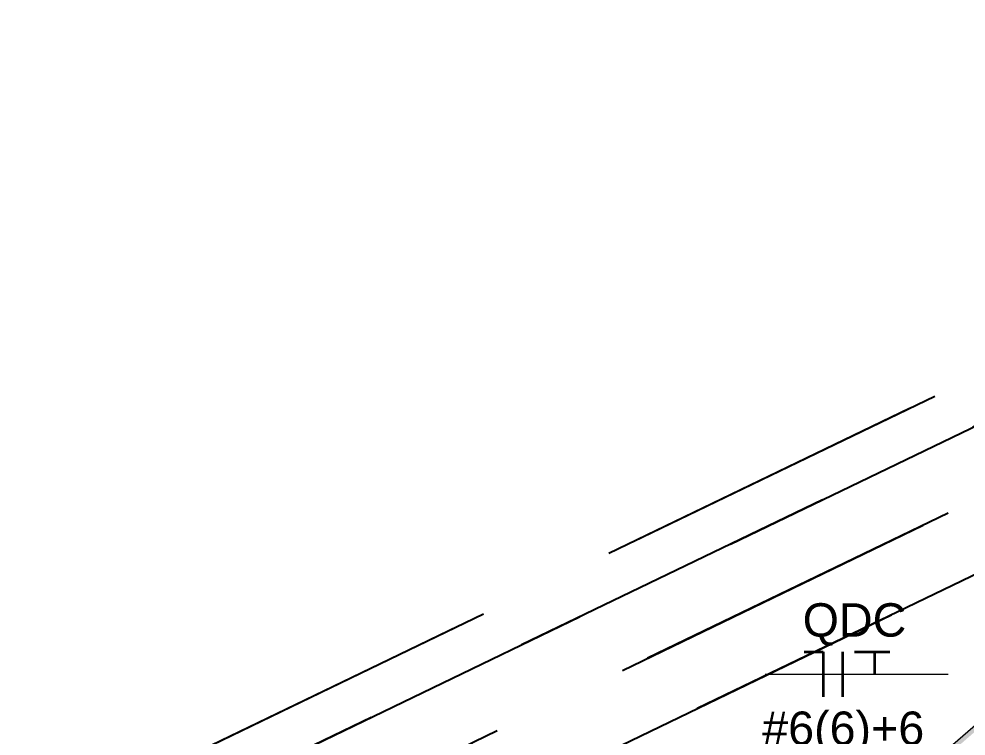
# Model space of a CAD drawing. Header units: metres. Extents: x 4 to 151, y -16 to 34.
# Drawn here: x 59.839 to 64.094, y 29.389 to 32.61 of the extents above; entities that cross this region are included whole.
import ezdxf

# ---------------------------------------------------------------- set-up
doc = ezdxf.new("R2010")
doc.units = ezdxf.units.M
doc.linetypes.add('IMPORT-_Tracejado pequeno', pattern=[2.25, 1.5, -0.75])
doc.layers.add('Base Revit Coremas_dwg', color=7, linetype='Continuous', lineweight=9, true_color=0x767676)
for name, color, linetype, lineweight in [('E-ELE-QPM-IDEN', 7, 'Continuous', 9), ('E-POWR-CNDT', 7, 'Continuous', 25), ('KIRYA - PISO', 7, 'Continuous', 9)]:
    doc.layers.add(name, color=color, linetype=linetype, lineweight=lineweight)
doc.styles.add('Arial_2', font='arial.ttf', dxfattribs={"height": 0.15})

# ---------------------------------------------------------------- blocks, each defined once
blk = doc.blocks.new('Base Revit Coremas_dwg-8208185-PLANTA BAIXA - TÉRREO')
at = {"layer": 'KIRYA - PISO', "color": 254, "linetype": 'IMPORT-_Tracejado pequeno', "lineweight": 25, "true_color": 0xe3e3e3, "flags": 128}
for points in [[(0, 0), (1.5183, 12.1051), (44.0319, 32.6096), (43.8882, 3.135), (0, 0), (1.5183, 12.1051), (44.0319, 32.6096), (43.8882, 3.135)], [(0.7543, 4.407), (0.2288, 0.2168), (43.6891, 3.3213), (43.8304, 32.2903), (17.5154, 19.5985), (43.8304, 32.2903), (43.6891, 3.3213), (0.2288, 0.2168)], [(1.0645, 4.4689), (0.6227, 0.9467), (42.9923, 3.9733), (43.1271, 31.618), (17.5556, 19.2849), (43.1271, 31.618), (42.9923, 3.9733), (0.6227, 0.9467)], [(1.3746, 4.5308), (0.9658, 1.272), (42.6936, 4.2528), (42.8247, 31.1391), (17.5959, 18.9712), (42.8247, 31.1391), (42.6936, 4.2528), (0.9658, 1.272)]]:
    blk.add_lwpolyline(points, close=True, dxfattribs=at)
blk = doc.blocks.new('Fiação_Tag Paineis - 2_ FNT-3068468-PLANTA BAIXA - TÉRREO')
at = {"layer": 'E-ELE-QPM-IDEN', "color": 5, "lineweight": 35, "true_color": 0x0000ff}
for p, q in [((-0.002268, -0.001642), (-0.001419, -0.001642)), ((-0.001419, -0.001642), (-0.001419, -0.003664))]:
    blk.add_line(p, q, dxfattribs=at)
at = {"layer": 'E-ELE-QPM-IDEN', "color": 1, "lineweight": 35, "true_color": 0xff0000}
blk.add_line((-0.000546, -0.001642), (-0.000546, -0.003664), dxfattribs=at)
at = {"layer": 'E-ELE-QPM-IDEN', "color": 94, "lineweight": 35, "true_color": 0x009f00}
for p, q in [((-0.000013, -0.001642), (0.001577, -0.001642)), ((0.000879, -0.001642), (0.000879, -0.002653))]:
    blk.add_line(p, q, dxfattribs=at)
at = {"layer": 'E-ELE-QPM-IDEN'}
blk.add_line((-0.004029, -0.002653), (0.004194, -0.002653), dxfattribs=at)

msp = doc.modelspace()

# ---------------------------------------------------------------- hatches: boundary and pattern name
at = {"layer": 'E-POWR-CNDT', "lineweight": 5, "true_color": 0x353535}
msp.add_hatch(color=250, dxfattribs=at).paths.add_polyline_path([(61.0819, 26.7549), (66.6819, 31.6228), (66.6675, 31.6381), (61.0687, 26.7702), (61.0784, 26.759)])

# ---------------------------------------------------------------- linework, layer by layer
at = {"layer": 'E-POWR-CNDT', "lineweight": 9}
msp.add_line((66.6681, 31.6387), (61.0682, 26.7707), dxfattribs=at)

# ---------------------------------------------------------------- block references
at = {"layer": 'Base Revit Coremas_dwg', "color": 254, "linetype": 'IMPORT-_Tracejado pequeno', "lineweight": 25, "true_color": 0xe3e3e3}
msp.add_blockref('Base Revit Coremas_dwg-8208185-PLANTA BAIXA - TÉRREO', (23.4343, 0), dxfattribs=at)
at = {"layer": 'E-ELE-QPM-IDEN', "xscale": 99.99999999999993, "yscale": 99.99999999999993, "zscale": 99.99999999999993}
msp.add_blockref('Fiação_Tag Paineis - 2_ FNT-3068468-PLANTA BAIXA - TÉRREO', (63.5944, 29.9317), dxfattribs=at)

# ---------------------------------------------------------------- texts
at = {"layer": 'E-ELE-QPM-IDEN', "char_height": 0.15, "attachment_point": 1, "style": 'Arial_2'}
for s, insert, width in [('QDC', (63.3603, 29.9851), 0.569198), ('#6(6)+6', (63.1785, 29.4986), 0.905907)]:
    msp.add_mtext(s, dxfattribs=dict(at, insert=insert, width=width))

doc.saveas('drawing.dxf')
